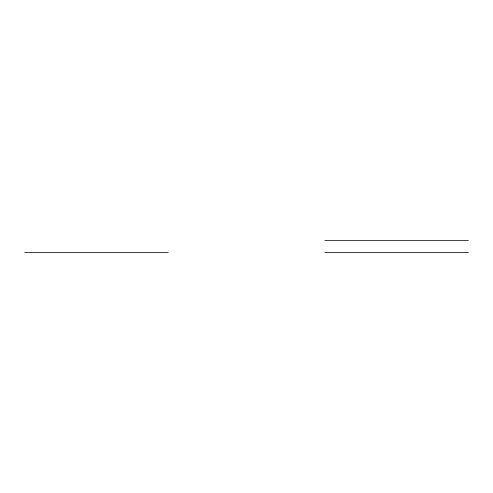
<?xml version="1.0" encoding="UTF-8"?>
<svg xmlns="http://www.w3.org/2000/svg" width="493" height="493" viewBox="0 0 493 493"><rect width="100%" height="100%" fill="white"/><g stroke="black" fill="none" stroke-linecap="round" stroke-linejoin="round"><path stroke-width="0.74" d="M324.85 240.522L468.35 240.522M24.65 252.478L168.15 252.478M324.85 252.478L468.35 252.478"/></g></svg>
